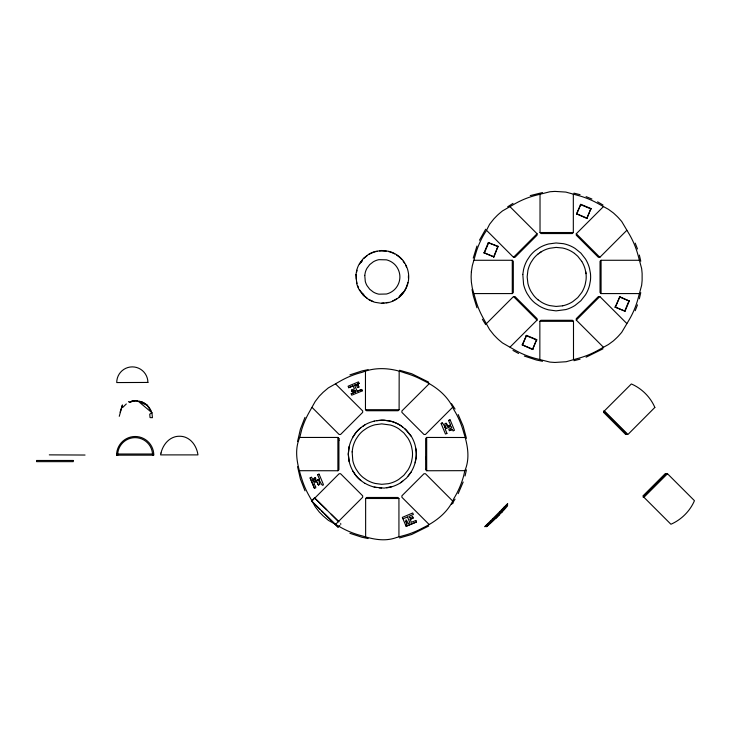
<?xml version="1.0" encoding="UTF-8"?>
<svg xmlns="http://www.w3.org/2000/svg" width="731" height="731" viewBox="0 0 731 731"><rect width="100%" height="100%" fill="white"/><g stroke="black" fill="none" stroke-linecap="round" stroke-linejoin="round"><path stroke-width="0.55" stroke-dasharray="3.65 2.74" d="M339.604 525.598L341.13 524.054L339.531 522.437L341.13 524.054"/><path stroke-width="1.1" d="M338.919 440.574L338.919 439.834M338.919 438.563L337.886 437.449L299.747 437.449C293.825 450.753 297.48 465.473 301.72 478.641A86.724 86.724 0 0 0 309.085 495.764L315.216 506.729L319.356 512.129A16.457 2.504 45.6 0 1 323.038 515.812L328.329 520.308L339.266 526.521A86.605 86.605 0 0 0 362.247 535.914C372.253 539.039 382.962 541.342 393.424 538.5A16.649 1.626 -10.8 0 0 396.604 537.495M299.756 437.503L301.72 429.563A86.724 86.724 0 0 1 309.085 412.43L315.216 401.474L319.356 396.074A16.457 2.504 -45.6 0 0 323.029 392.383L328.329 387.896L339.266 381.683A86.605 86.605 0 0 1 362.247 372.289C376.154 366.633 391.478 368.058 405.33 373.093A86.733 86.733 0 0 1 422.591 380.147C435.914 386.434 448.039 395.891 453.905 409.753A86.596 86.596 0 0 1 463.71 432.56C467.63 444.777 470.234 458.401 464.87 470.663L426.685 470.755L425.652 469.375M425.652 458.931L425.652 457.35M510.092 206.791L537.057 233.756L537.057 235.208L514.962 257.303L513.509 257.303L486.517 230.311L489.587 224.28L493.809 218.953A16.63 0.841 -45.6 0 1 497.445 215.234L498.725 214.073A16.758 0.85 -41.1 0 1 502.471 210.93L513.665 204.506A86.605 86.605 0 0 1 536.636 195.104L549.904 191.76A16.722 0.85 -3.3 0 1 554.939 191.403L565.849 192.079L579.72 195.917A86.733 86.733 0 0 1 596.98 202.971L608.484 209.358L613.373 212.949A16.658 0.841 43.3 0 1 617.147 216.449L618.362 217.701A16.703 0.85 47.8 0 1 621.706 221.484L628.294 232.577A86.596 86.596 0 0 1 638.099 255.375L641.654 268.597A16.786 0.85 85.6 0 1 642.12 273.458L642.12 280.384A16.786 0.85 -85.6 0 1 641.654 285.245L638.099 298.467A86.596 86.596 0 0 1 628.294 321.274L621.697 332.367A16.703 0.841 -47.8 0 1 618.362 336.141L617.147 337.393A16.658 0.841 -43.3 0 1 613.373 340.902L608.484 344.493L596.98 350.871A86.724 86.724 0 0 1 579.72 357.934L566.159 361.735L554.92 362.448A16.895 0.85 3.3 0 1 549.84 362.083L536.636 358.738A86.605 86.605 0 0 1 513.665 349.345L502.462 342.912A16.758 0.85 41.1 0 1 498.725 339.778L497.445 338.617A16.63 0.841 45.6 0 1 493.809 334.889L489.587 329.562L483.483 318.588A86.715 86.715 0 0 1 476.109 301.455L472.281 288.069L471.367 282.065A16.676 0.841 87.8 0 1 471.12 276.921A16.676 0.841 -87.8 0 1 471.367 271.795M603.276 347.07L576.293 320.096L576.293 318.634L598.387 296.548L599.849 296.539L626.805 323.504M643.161 495.81L643.161 497.272L666.645 473.789M365.463 371.604L365.463 409.698L366.496 410.731L398.075 410.731L399.108 409.698L399.172 371.586M356.235 274.673L356.235 279.169M471.367 271.777L472.281 265.782L476.109 252.387A86.715 86.715 0 0 1 483.483 235.254L486.517 230.311M119.263 416.314L122.442 404.956L120.085 412.22M464.825 437.503L426.685 437.449L425.652 438.481L425.652 469.722M297.581 441.487L300.404 429.161L304.982 417.374M349.08 446.614L348.221 454.097L349.08 461.581M299.756 470.7L337.886 470.755L338.919 469.722L338.919 438.481M356.536 272.444L357.02 270.251M507.716 503.796L507.506 504.289M507.616 505.404L507.451 505.697M415.181 462.805L416.131 457.862A32.685 32.685 0 0 0 416.131 450.333L415.181 445.398A34.987 34.987 0 0 0 411.224 436.179L406.591 430.239L400.734 425.497M464.834 470.755L463.71 475.643A86.596 86.596 0 0 1 453.905 498.451C448.094 512.44 435.777 521.596 422.591 528.047A86.733 86.733 0 0 1 405.33 535.11L396.65 537.486M465.035 476L466.451 469.832M639.351 298.796L640.767 292.638M473.24 258.116L476.95 246.036M453.101 502.983L452.873 503.367M463.18 482.04L458.182 493.663M635.202 310.73L637.496 304.836M315.116 477.517C310.593 481.866 313.252 475.369 310.163 477.955L314.421 488.235C317.985 488.326 313.718 484.635 314.083 483.182C318.743 478.403 316.377 486.782 319.675 484.388C317.007 472.582 322.106 488.92 323.413 484.562L319.118 474.191L317.674 474.839L319.474 479.189L313.444 481.738L312.758 480.203L315.792 478.906L315.235 477.562M317.665 474.702L318.999 474.145M318.424 484.909L319.785 484.297M446.952 433.382L445.142 428.896L451.155 426.411L451.813 427.991L448.834 429.179L449.337 430.632L452.315 429.444L453.083 430.943L454.463 430.276L450.177 419.914C446.714 419.804 450.725 423.551 450.424 424.994C445.746 430.029 448.277 421.248 444.841 423.788C447.692 435.329 442.794 419.475 441.159 423.642L445.453 434.004L446.906 433.501M446.175 423.231L447.445 426.182M450.031 419.923L448.779 420.444M449.474 430.623L452.315 429.444M314.421 488.235L310.099 477.928L311.488 477.261M357.633 384.067L358.82 387.046L357.633 384.067L359.076 383.419L358.455 381.92L348.093 386.215L348.714 387.713L353.091 385.858L354.416 388.828L351.465 390.098L351.967 391.551L354.955 390.363L355.659 391.825L351.264 393.744L351.712 395.179L362.192 390.93M313.416 481.793L319.365 479.28M352.086 391.597L354.955 390.363M317.099 482.076L318.277 484.918M359.131 383.309L357.687 384.095M357.194 391.286L361.681 389.477L357.194 391.286L354.59 385.228L356.18 384.57L357.505 387.549M484.086 252.807L488.299 242.646L498.012 246.283L494.001 256.91L484.086 252.807L494.001 256.91M484.287 253.282L488.774 242.454M493.526 257.111L498.012 246.283M407.469 517.018L403 518.772M444.576 427.416L445.974 426.886M415.857 520.49L411.37 522.299L410.155 519.375L413.106 518.105L412.604 516.653L409.616 517.84L408.912 516.369L413.362 514.478L412.741 512.979L402.333 517.384L406.116 526.283L416.478 521.989L415.966 520.536M406.116 526.283L416.478 521.989M412.458 516.662L413.106 518.105L410.201 519.257M522.208 344.831L526.503 335.392L536.664 339.604L532.561 349.509L522.208 344.831L533.036 349.317M576.494 213.772L580.789 204.333L590.95 208.545L586.847 218.45L576.494 213.772L587.322 218.258M522.4 345.297L526.503 335.392M576.686 214.247L580.789 204.333M532.561 349.509L536.664 339.604M586.847 218.45L590.95 208.545M615.146 307.093L619.824 296.74L629.263 301.035L625.051 311.196L615.146 307.093L625.051 311.196M615.338 307.568L619.824 296.74M624.585 311.397L629.071 300.569M353.091 385.858L348.714 387.713M351.967 391.551L351.465 390.098M356.18 384.57L354.59 385.228M351.154 393.835L355.659 391.825M405.495 524.776C409.077 526.695 402.882 513.71 408.391 523.624L409.981 522.967L407.487 516.963M479.445 240.234L485.667 229.232M352.707 437.266L355.494 433.081A32.694 32.694 0 0 1 360.767 427.699L364.906 424.839A34.878 34.878 0 0 1 374.217 421.147M359.561 264.019L362.101 260.309M411.224 472.016L406.591 477.964L400.734 482.698M451.566 504.445L455.066 499.172M335.666 384.013L362.667 410.932L362.667 412.385L340.573 434.479L339.12 434.479L312.128 407.487M361.151 262.383L362.466 260.611M408.2 476.027L411.133 471.961A34.878 34.878 0 0 0 415.08 462.778L416.021 457.853A32.584 32.584 0 0 0 416.021 450.342L415.637 447.865M122.543 407.606L126.317 403.96M485.046 526.293L485.466 525.9M501.411 512.614L503.431 510.558A14.181 0.868 -45.1 0 0 507.542 505.688M501.055 511.673L503.202 509.48A15.123 0.932 -45.1 0 0 507.588 504.299M502.206 510.549L499.94 512.833M502.489 511.563L498.158 515.949M507.259 503.97L502.882 508.465M500.022 512.833L497.592 515.227M503.878 507.451L504.755 506.556M339.604 525.598L338.078 527.152L311.461 500.945L314.513 497.848L326.73 509.79M501.859 509.507L502.928 508.42M499.638 511.755L501.895 509.461M498.862 514.021L495.179 517.621M499.355 514.825L494.768 519.284A16.21 0.996 -45.1 0 1 488.189 525.306M499.684 511.709L492.557 518.882M474.136 293.579L512.276 293.579L513.308 292.546L513.308 261.305L512.276 260.273L474.136 260.273M639.223 260.273L601.074 260.273L600.041 261.305L600.041 292.546L601.074 293.579L639.223 293.579M513.509 257.303L537.057 233.756M573.323 194.345L573.323 232.522L572.3 233.554L541.059 233.554L540.026 232.522L540.026 194.391M486.517 323.531L513.509 296.539L514.962 296.548L537.057 318.634L537.057 320.096L510.092 347.061M626.805 230.338L599.849 257.303L598.387 257.303L576.293 235.208L576.293 233.756L603.276 206.772M312.164 500.744L339.12 473.725L340.573 473.725L362.667 495.81L362.667 497.272L335.703 524.237M428.914 384.003L401.904 410.932L401.904 412.385L423.998 434.479L425.451 434.479L452.416 407.514M539.853 359.414L539.853 321.32L540.885 320.288L572.464 320.288L573.497 321.32L573.497 359.469M365.637 536.627L365.637 498.496L366.66 497.473L397.902 497.473L398.934 498.496L398.934 536.673M576.293 320.096L599.849 296.539M490.4 521.039L492.603 518.836M643.225 495.755L665.256 473.725L666.709 473.725M643.554 495.81L665.639 473.725M667.421 473.789L643.938 497.272L670.921 524.246C681.274 519.778 690.027 511.097 694.45 500.68L667.485 473.725M490.446 520.993L486.956 524.456M496.468 516.433L493.982 518.782A17.279 1.06 -45.1 0 1 486.974 525.187L484.817 526.749M495.974 518.197L497.107 517.082M487.001 524.41L485.823 525.562M363.59 258.628L367.008 255.713M487.029 526.229L488.281 525.306M487.641 525.817L486.608 526.521M538.025 254.041L541.607 251.555A30.327 30.327 0 0 1 549.657 248.275L556.127 247.407L562.632 248.028A30.273 30.273 0 0 1 572.665 252.131L574.465 253.374M400.679 482.615L402.744 481.181M452.37 500.717L425.451 473.725L423.998 473.725L401.904 495.81L401.904 497.272L428.887 524.246M507.67 206.8L512.998 203.392M539.78 252.734L541.616 251.565M362.85 426.283L364.961 424.93M603.048 348.797L586.079 357.203M428.695 526.046L411.717 534.462L399.565 537.961M486.691 526.521L486.179 526.759M357.477 387.604L358.82 387.046M442.547 422.975L441.159 423.642M315.737 479.024L312.758 480.203M450.479 425.022L447.473 426.127M349.902 374.884L361.918 370.955L368.113 369.648M128.455 401.547L129.378 402.251L133.8 401.045M129.378 402.251L132.713 401.209M530.258 195.597L542.521 192.555M573.936 360.703L580.076 359.177M391.569 486.727L384.168 488.107L374.19 487.157M377.26 251.272L375.076 251.811A26.892 26.892 0 0 0 368.899 254.479M374.19 421.047L381.655 420.042L389.157 420.764A34.924 34.924 0 0 1 400.734 425.497M386.206 302.771L388.408 302.323M562.632 305.823L556.127 306.435L549.657 305.576A30.337 30.337 0 0 1 541.607 302.287L538.025 299.801M386.672 487.869L389.157 487.44A34.924 34.924 0 0 0 400.734 482.698M376.666 420.636L384.168 420.197L391.569 421.476A34.86 34.86 0 0 1 400.679 425.588L402.744 427.014M379.48 250.925L386.206 251.08M381.719 303.073L383.967 303.018M540.026 232.522L573.323 232.522M539.853 321.32L573.497 321.32M365.463 409.698L399.108 409.698M365.637 498.496L398.934 498.496M625.608 434.415L627.125 434.479L603.578 410.932L603.578 412.385M136.167 400.871L131.863 400.862L134.431 400.953M49.306 454.865L85.043 455.038M133.599 400.78L137.903 400.981L137.053 401.182C143.788 400.953 149.809 406.262 151.701 412.531L138.726 401.648L147.251 405.33L151.701 412.531M379.151 487.906L381.655 488.052M542.521 361.297L536.335 359.99L524.319 356.061M376.666 487.568L374.217 487.056A34.878 34.878 0 0 1 364.961 483.264M368.113 538.555L361.918 537.248L349.902 533.319M573.936 193.148L580.076 194.674M399.565 370.242L411.717 373.742L428.695 382.158M139.621 401.273L142.892 402.379M586.079 196.639L591.936 199.033M405.705 521.267L406.939 524.136M580.323 204.534L591.151 209.02M488.299 242.646L498.204 246.749M619.358 296.932L629.263 301.035M526.037 335.593L536.865 340.07M512.998 350.451L518.562 353.457M597.602 201.838L603.048 205.046M364.906 483.365L360.776 480.495A32.694 32.694 0 0 1 355.494 475.123L352.707 470.938M396.631 255.073L398.459 256.38A25.156 25.156 0 0 1 401.739 259.45M144.427 403.183L147.251 405.33M367.008 298.138L363.59 295.214L359.561 289.823M574.465 253.374L577.746 256.234L581.757 261.387M404.691 428.594L411.133 436.243M311.461 500.945L320.297 509.562M321.421 510.667L323.678 512.888M331.207 514.195L338.892 521.806M314.513 497.848L338.709 521.669M324.792 513.984L338.078 527.152M576.293 233.756L599.849 257.303M513.509 296.539L537.057 320.096M603.605 412.385L625.69 434.479M362.466 293.232L363.937 294.876M403.165 261.195L404.435 263.05M451.566 403.759L455.066 409.031M482.359 319.228L485.667 324.619M458.182 414.541L463.18 426.155L466.451 438.372M304.982 490.83L300.404 479.033L297.581 466.707M361.681 389.477L362.238 390.82M635.202 243.112L637.496 249.006M476.95 307.806L473.24 295.726L472.052 289.522M639.351 255.046L640.767 261.214M562.632 305.814A30.273 30.273 0 0 0 572.665 301.711L577.746 297.608L581.757 292.455A30.327 30.327 0 0 0 585.193 284.469L586.006 280.183A28.335 28.335 0 0 0 586.015 273.659L585.193 269.383A30.327 30.327 0 0 0 581.757 261.396M356.536 281.398L357.02 283.591M585.677 271.503L586.006 273.659M601.074 260.273L601.074 293.579M512.276 260.273L512.276 293.579M426.685 437.449L426.685 470.755M337.886 437.449L337.886 470.755M494.065 518.782A17.279 1.06 -45.1 0 1 487.065 525.196M360.84 427.79A32.593 32.593 0 0 0 355.586 433.145L352.808 437.321A34.869 34.869 0 0 0 349.19 446.641L348.331 454.097L349.19 461.563A34.869 34.869 0 0 0 352.808 470.883L355.586 475.059A32.593 32.593 0 0 0 360.84 480.413M538.025 299.801A28.335 28.335 0 0 1 533.456 295.141L531.035 291.514A30.318 30.318 0 0 1 527.901 283.409L527.152 276.921L527.901 270.433A30.318 30.318 0 0 1 531.044 262.328L533.456 258.701A28.335 28.335 0 0 1 538.025 254.041M388.408 251.519A26.837 26.837 0 0 1 394.694 253.931M405.531 265.015A26.837 26.837 0 0 1 406.473 267.053M408.41 275.797A25.156 25.156 0 0 1 408.41 278.045M402.781 292.363A24.699 24.699 0 0 1 399.839 295.653M407.816 282.504A26.837 26.837 0 0 1 404.435 290.792L403.165 292.656A25.156 25.156 0 0 1 398.459 297.462M396.631 298.769A26.837 26.837 0 0 1 392.666 300.889M372.938 301.318A26.892 26.892 0 0 1 368.899 299.363M358.546 287.822A26.892 26.892 0 0 1 357.697 285.739M352.141 451.868L352.817 460.74A31.049 31.049 0 0 0 356.034 469.046L358.51 472.756A29.021 29.021 0 0 0 363.188 477.535L366.861 480.075A31.058 31.058 0 0 0 375.104 483.438L381.728 484.324L388.38 483.694A30.994 30.994 0 0 0 398.66 479.481L403.859 475.278L407.971 470.006A31.058 31.058 0 0 0 411.489 461.828L412.321 457.442A29.012 29.012 0 0 0 412.321 450.762L411.489 446.376A31.058 31.058 0 0 0 407.971 438.198L403.859 432.926L398.66 428.713A31.04 31.04 0 0 0 390.546 425.049L381.728 423.87L375.104 424.757A31.058 31.058 0 0 0 366.861 428.128L363.188 430.669A29.021 29.021 0 0 0 358.51 435.448L356.034 439.157A31.049 31.049 0 0 0 352.817 447.454L352.141 451.868M522.82 274.417L523.579 284.386A34.869 34.869 0 0 0 527.197 293.707L529.975 297.873A32.593 32.593 0 0 0 535.229 303.237L539.35 306.088A34.878 34.878 0 0 0 548.606 309.871L556.044 310.867L565.958 309.551A34.86 34.86 0 0 0 575.069 305.43L580.907 300.706L585.522 294.785A34.878 34.878 0 0 0 589.469 285.602L590.41 280.677A32.584 32.584 0 0 0 590.41 273.166L589.469 268.25A34.878 34.878 0 0 0 585.522 259.057L580.907 253.136L575.069 248.412A34.814 34.814 0 0 0 563.528 243.688L556.044 242.975L548.606 243.971A34.878 34.878 0 0 0 539.35 247.754L535.229 250.605A32.593 32.593 0 0 0 529.975 255.969L527.197 260.145A34.869 34.869 0 0 0 523.579 269.465L522.82 274.417M355.951 274.655L356.746 283.665A27.184 27.184 0 0 0 359.314 289.969L363.389 295.415L368.753 299.609A27.184 27.184 0 0 0 374.994 302.305L381.719 303.356L388.481 302.607A27.129 27.129 0 0 0 396.787 299.006L398.642 297.681A25.43 25.43 0 0 0 403.393 292.82L404.672 290.947A27.129 27.129 0 0 0 408.09 282.559L408.492 280.32A25.43 25.43 0 0 0 408.492 273.522L408.09 271.283A27.129 27.129 0 0 0 404.672 262.904L403.393 261.022A25.43 25.43 0 0 0 398.642 256.161L396.787 254.836A27.129 27.129 0 0 0 388.481 251.245L381.719 250.495L374.994 251.537A27.184 27.184 0 0 0 368.753 254.242L363.389 258.427L359.314 263.882A27.184 27.184 0 0 0 356.746 270.178L355.951 274.655M364.76 275.413L365.29 281.408A18.092 18.092 0 0 0 366.999 285.602L369.712 289.229L373.276 292.025A18.056 18.056 0 0 0 378.905 294.182L386.407 294.017A18.056 18.056 0 0 0 391.935 291.623L393.168 290.746A16.932 16.932 0 0 0 396.339 287.502L397.189 286.26A18.056 18.056 0 0 0 399.464 280.677L399.729 279.187A16.923 16.923 0 0 0 399.729 274.655L399.464 273.166A18.056 18.056 0 0 0 397.189 267.592L396.339 266.34A16.932 16.932 0 0 0 393.168 263.105L391.935 262.219A18.056 18.056 0 0 0 386.407 259.834L378.905 259.669A18.056 18.056 0 0 0 373.276 261.826L369.712 264.613L366.999 268.24A18.092 18.092 0 0 0 365.29 272.435L364.76 275.413M654.848 407.432L627.929 434.479L604.373 410.932L631.356 383.958C641.717 388.408 650.407 397.061 654.848 407.432M160.994 453.019L160.601 454.892L197.964 454.892C196.941 447.646 192.801 440.327 185.802 437.44A15.927 15.927 0 0 0 179.506 436.261A15.945 15.945 0 0 0 174.782 436.891C167.518 439.02 162.666 445.901 160.994 453.019M151.957 412.896L149.727 414.13L150.056 417.593L152.441 417.684L151.957 412.896M117.654 455.203L116.576 455.212A18.65 18.613 -88.7 0 1 135.116 436.489A18.65 18.613 -88.7 0 1 153.793 455.066L152.569 455.066A17.489 17.462 -88.8 0 0 135.043 437.641A17.489 17.462 -88.8 0 0 117.654 455.203M147.909 382.441L116.732 382.569A15.616 15.589 -88.7 0 1 132.265 366.88A15.616 15.589 -88.7 0 1 147.909 382.441M153.501 454.006L116.768 454.006L116.768 455.166L153.501 455.166L153.501 454.006M73.283 460.475L36.55 460.475L36.55 461.645L73.283 461.645L73.283 460.475"/></g></svg>
